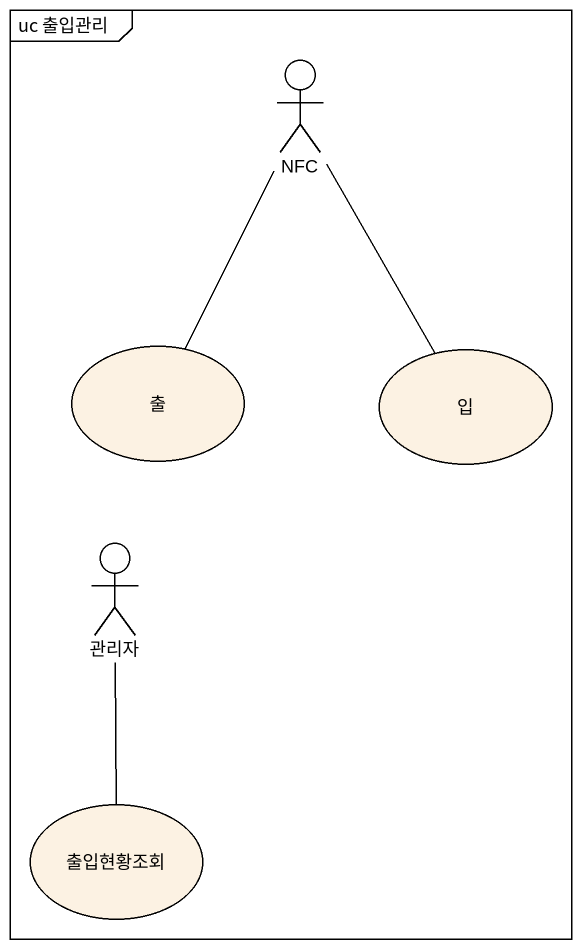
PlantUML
@startuml
mainframe uc 출입관리
actor NFC
usecase 출
usecase 입
actor 관리자
usecase 출입현황조회
NFC -- 출
NFC -- 입
관리자 -- 출입현황조회
@enduml
